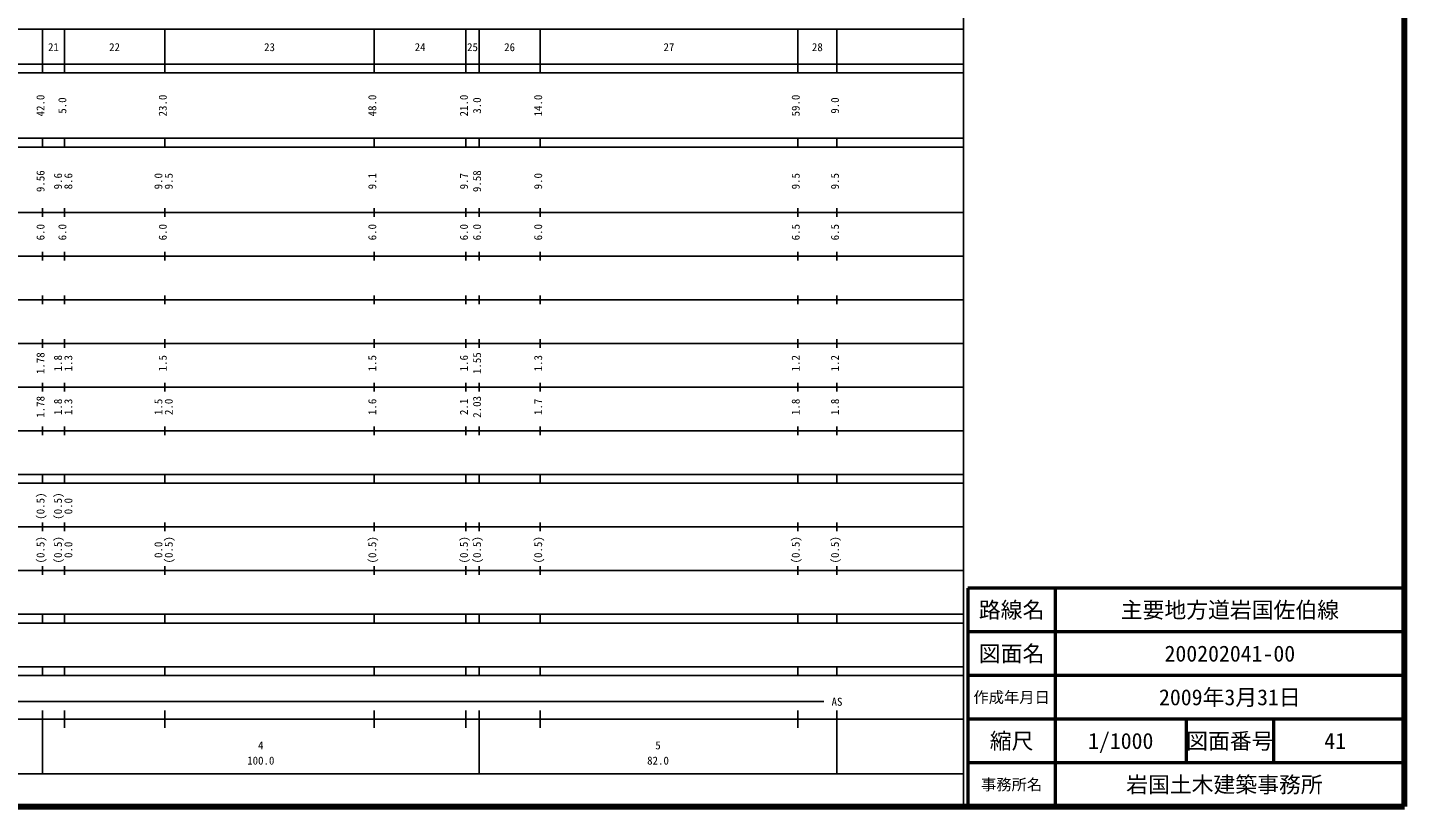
# Model space of a CAD drawing. Units: millimetres on the paper, enlarged 1000 times. Extents: x -24973 to 615027, y -198662 to 161338.
# Drawn here: x 299592 to 615027, y -198662 to -20305 of the extents above; entities that cross this region are included whole.
import ezdxf
from ezdxf.enums import TextEntityAlignment as Align

# ---------------------------------------------------------------- set-up
doc = ezdxf.new("R2010")
doc.units = ezdxf.units.MM
doc.header["$LTSCALE"] = 1000
for name, color, linetype, lineweight in [('M-TTL', 2, 'Continuous', 140), ('M-TTL-FRAM', 2, 'Continuous', 50), ('M-TTL-LINE', 7, 'Continuous', 50), ('S-BGD-TXT', 8, 'Continuous', 25)]:
    doc.layers.add(name, color=color, linetype=linetype, lineweight=lineweight)
doc.layers.add('M-TTL-TXT', color=7, linetype='Continuous')
doc.styles.add('ＭＳ ゴシック', font='')
doc.styles.get('ＭＳ ゴシック').set_extended_font_data('MS Gothic')

msp = doc.modelspace()

# ---------------------------------------------------------------- linework, layer by layer
at = {"layer": 'M-TTL'}
for p, q in [((615027, -198662), (615027, 161338)), ((-24973, -198662), (615027, -198662))]:
    msp.add_line(p, q, dxfattribs=at)
at = {"layer": 'M-TTL-FRAM'}
for p, q in [((615027, -148662), (515027, -148662)), ((515027, -148662), (515027, -198662))]:
    msp.add_line(p, q, dxfattribs=at)
at = {"layer": 'M-TTL-LINE'}
for p, q in [((535027, -148662), (535027, -198662)), ((615027, -158662), (515027, -158662)), ((615027, -168662), (515027, -168662)), ((615027, -178662), (515027, -178662)), ((565027, -178662), (565027, -188662)), ((585027, -178662), (585027, -188662)), ((615027, -188662), (515027, -188662))]:
    msp.add_line(p, q, dxfattribs=at)
at = {"layer": 'S-BGD-TXT'}
for p, q in [((514027, -198662), (514027, 151338)), ((3027, -20662), (514027, -20662)), ((303027, -30662), (303027, -20662)), ((308027, -30662), (308027, -20662)), ((331027, -30662), (331027, -20662)), ((379027, -30662), (379027, -20662)), ((400027, -30662), (400027, -20662)), ((403027, -30662), (403027, -20662)), ((417027, -30662), (417027, -20662)), ((476027, -30662), (476027, -20662)), ((485027, -30662), (485027, -20662)), ((-24973, -28662), (514027, -28662)), ((-24973, -30662), (514027, -30662)), ((-24973, -45662), (514027, -45662)), ((303027, -47662), (303027, -45662)), ((308027, -47662), (308027, -45662)), ((331027, -47662), (331027, -45662)), ((379027, -47662), (379027, -45662)), ((400027, -47662), (400027, -45662)), ((403027, -47662), (403027, -45662)), ((417027, -47662), (417027, -45662)), ((476027, -47662), (476027, -45662)), ((485027, -47662), (485027, -45662)), ((-24973, -47662), (514027, -47662)), ((-24973, -62662), (514027, -62662)), ((303027, -63662), (303027, -61662)), ((308027, -63662), (308027, -61662)), ((331027, -63662), (331027, -61662)), ((379027, -63662), (379027, -61662)), ((400027, -63662), (400027, -61662)), ((403027, -63662), (403027, -61662)), ((417027, -63662), (417027, -61662)), ((476027, -63662), (476027, -61662)), ((485027, -63662), (485027, -61662)), ((303027, -73662), (303027, -71662)), ((308027, -73662), (308027, -71662)), ((331027, -73662), (331027, -71662)), ((379027, -73662), (379027, -71662)), ((400027, -73662), (400027, -71662)), ((403027, -73662), (403027, -71662)), ((417027, -73662), (417027, -71662)), ((476027, -73662), (476027, -71662)), ((485027, -73662), (485027, -71662)), ((-18973, -72662), (514027, -72662)), ((303027, -83662), (303027, -81662)), ((308027, -83662), (308027, -81662)), ((331027, -83662), (331027, -81662)), ((379027, -83662), (379027, -81662)), ((400027, -83662), (400027, -81662)), ((403027, -83662), (403027, -81662)), ((417027, -83662), (417027, -81662)), ((476027, -83662), (476027, -81662)), ((485027, -83662), (485027, -81662)), ((-12973, -82662), (514027, -82662)), ((-18973, -92662), (514027, -92662)), ((303027, -93662), (303027, -91662)), ((308027, -93662), (308027, -91662)), ((331027, -93662), (331027, -91662)), ((379027, -93662), (379027, -91662)), ((400027, -93662), (400027, -91662)), ((403027, -93662), (403027, -91662)), ((417027, -93662), (417027, -91662)), ((476027, -93662), (476027, -91662)), ((485027, -93662), (485027, -91662)), ((-12973, -102662), (514027, -102662)), ((303027, -103662), (303027, -101662)), ((308027, -103662), (308027, -101662)), ((331027, -103662), (331027, -101662)), ((379027, -103662), (379027, -101662)), ((400027, -103662), (400027, -101662)), ((403027, -103662), (403027, -101662)), ((417027, -103662), (417027, -101662)), ((476027, -103662), (476027, -101662)), ((485027, -103662), (485027, -101662)), ((-18973, -112662), (514027, -112662)), ((303027, -113662), (303027, -111662)), ((308027, -113662), (308027, -111662)), ((331027, -113662), (331027, -111662)), ((379027, -113662), (379027, -111662)), ((400027, -113662), (400027, -111662)), ((403027, -113662), (403027, -111662)), ((417027, -113662), (417027, -111662)), ((476027, -113662), (476027, -111662)), ((485027, -113662), (485027, -111662)), ((-24973, -122662), (514027, -122662)), ((303027, -124662), (303027, -122662)), ((308027, -124662), (308027, -122662)), ((331027, -124662), (331027, -122662)), ((379027, -124662), (379027, -122662)), ((400027, -124662), (400027, -122662)), ((403027, -124662), (403027, -122662)), ((417027, -124662), (417027, -122662)), ((476027, -124662), (476027, -122662)), ((485027, -124662), (485027, -122662)), ((-24973, -124662), (514027, -124662)), ((-15973, -134662), (514027, -134662)), ((303027, -135662), (303027, -133662)), ((308027, -135662), (308027, -133662)), ((331027, -135662), (331027, -133662)), ((379027, -135662), (379027, -133662)), ((400027, -135662), (400027, -133662)), ((403027, -135662), (403027, -133662)), ((417027, -135662), (417027, -133662)), ((476027, -135662), (476027, -133662)), ((485027, -135662), (485027, -133662)), ((-24973, -144662), (514027, -144662)), ((303027, -145662), (303027, -143662)), ((308027, -145662), (308027, -143662)), ((331027, -145662), (331027, -143662)), ((379027, -145662), (379027, -143662)), ((400027, -145662), (400027, -143662)), ((403027, -145662), (403027, -143662)), ((417027, -145662), (417027, -143662)), ((476027, -145662), (476027, -143662)), ((485027, -145662), (485027, -143662)), ((-24973, -154662), (514027, -154662)), ((-24973, -156662), (514027, -156662)), ((303027, -156662), (303027, -154662)), ((308027, -156662), (308027, -154662)), ((331027, -156662), (331027, -154662)), ((379027, -156662), (379027, -154662)), ((400027, -156662), (400027, -154662)), ((403027, -156662), (403027, -154662)), ((417027, -156662), (417027, -154662)), ((476027, -156662), (476027, -154662)), ((485027, -156662), (485027, -154662)), ((-24973, -166662), (514027, -166662)), ((303027, -168662), (303027, -166662)), ((308027, -168662), (308027, -166662)), ((331027, -168662), (331027, -166662)), ((379027, -168662), (379027, -166662)), ((400027, -168662), (400027, -166662)), ((403027, -168662), (403027, -166662)), ((417027, -168662), (417027, -166662)), ((476027, -168662), (476027, -166662)), ((485027, -168662), (485027, -166662)), ((-24973, -168662), (514027, -168662)), ((6027, -174662), (482027, -174662)), ((-24973, -178662), (514027, -178662)), ((303027, -191162), (303027, -176662)), ((308027, -180662), (308027, -176662)), ((331027, -180662), (331027, -176662)), ((379027, -180662), (379027, -176662)), ((400027, -180662), (400027, -176662)), ((403027, -191162), (403027, -176662)), ((417027, -180662), (417027, -176662)), ((476027, -180662), (476027, -176662)), ((485027, -191162), (485027, -176662)), ((3027, -191162), (514027, -191162))]:
    msp.add_line(p, q, dxfattribs=at)

# ---------------------------------------------------------------- texts
at = {"layer": 'M-TTL-TXT', "style": 'ＭＳ ゴシック'}
for s, height, p in [('路線名', 3666, (525027, -153662)), ('路線名', 3666, (525027, -153662)), ('主要地方道岩国佐伯線', 3666, (575027, -153662)), ('図面名', 3666, (525027, -163662)), ('図面名', 3666, (525027, -163662)), ('200202041-00', 3666, (575027, -163662)), ('作成年月日', 2566, (525027, -173662)), ('作成年月日', 2566, (525027, -173662)), ('2009年3月31日', 3666, (575027, -173662)), ('縮尺', 3666, (525027, -183662)), ('縮尺', 3666, (525027, -183662)), ('1/1000', 3666, (550027, -183662)), ('図面番号', 3666, (575027, -183662)), ('図面番号', 3666, (575027, -183662)), ('41', 3666, (599152, -183662)), ('事務所名', 2566, (525027, -193662)), ('事務所名', 2566, (525027, -193662)), ('岩国土木建築事務所 ', 3666, (575027, -193662))]:
    msp.add_text(s, height=height, dxfattribs=at).set_placement(p, align=Align.MIDDLE_CENTER)
at = {"layer": 'S-BGD-TXT', "style": 'ＭＳ ゴシック'}
for s, p in [('21', (305527, -26257)), ('22', (319527, -26257)), ('23', (355027, -26257)), ('24', (389527, -26257)), ('25', (401527, -26257)), ('26', (410027, -26257)), ('27', (446527, -26257)), ('28', (480527, -26257)), ('AS', (485027, -176162)), ('4', (353027, -186139)), ('5', (444027, -186139)), ('100.0', (353027, -189629)), ('82.0', (444027, -189629))]:
    msp.add_text(s, height=1833, dxfattribs=at).set_placement(p, align=Align.BOTTOM_CENTER)
for s, p in [('42.0', (304027, -38162)), ('5.0', (309027, -38162)), ('23.0', (332027, -38162)), ('48.0', (380027, -38162)), ('21.0', (401027, -38162)), ('3.0', (404027, -38162)), ('14.0', (418027, -38162)), ('59.0', (477027, -38162)), ('9.0', (486027, -38162)), ('9.56', (304027, -55488)), ('9.58', (404027, -55488)), ('9.6', (308027, -55488)), ('8.6', (310397, -55488)), ('9.0', (331027, -55488)), ('9.5', (333397, -55488)), ('9.1', (380027, -55488)), ('9.7', (401027, -55488)), ('9.0', (418027, -55488)), ('9.5', (477027, -55488)), ('9.5', (486027, -55488)), ('6.0', (304027, -67162)), ('6.0', (309027, -67162)), ('6.0', (332027, -67162)), ('6.0', (380027, -67162)), ('6.0', (401027, -67162)), ('6.0', (404027, -67162)), ('6.0', (418027, -67162)), ('6.5', (477027, -67162)), ('6.5', (486027, -67162)), ('1.78', (304027, -97162)), ('1.8', (308027, -97162)), ('1.3', (310397, -97162)), ('1.5', (332027, -97162)), ('1.5', (380027, -97162)), ('1.6', (401027, -97162)), ('1.55', (404027, -97162)), ('1.3', (418027, -97162)), ('1.2', (477027, -97162)), ('1.2', (486027, -97162)), ('1.78', (304027, -107162)), ('1.8', (308027, -107162)), ('1.3', (310397, -107162)), ('1.5', (331027, -107162)), ('2.0', (333397, -107162)), ('1.6', (380027, -107162)), ('2.1', (401027, -107162)), ('2.03', (404027, -107162)), ('1.7', (418027, -107162)), ('1.8', (477027, -107162)), ('1.8', (486027, -107162)), ('(0.5)', (304027, -129898)), ('(0.5)', (308027, -129898)), ('0.0', (310397, -129898)), ('(0.5)', (304027, -139898)), ('(0.5)', (308027, -139898)), ('0.0', (310397, -139898)), ('0.0', (331027, -139898)), ('(0.5)', (333397, -139898)), ('(0.5)', (380027, -139898)), ('(0.5)', (401027, -139898)), ('(0.5)', (404027, -139898)), ('(0.5)', (418027, -139898)), ('(0.5)', (477027, -139898)), ('(0.5)', (486027, -139898))]:
    msp.add_text(s, height=1833, rotation=90, dxfattribs=at).set_placement(p, align=Align.BOTTOM_CENTER)

doc.saveas('drawing.dxf')
